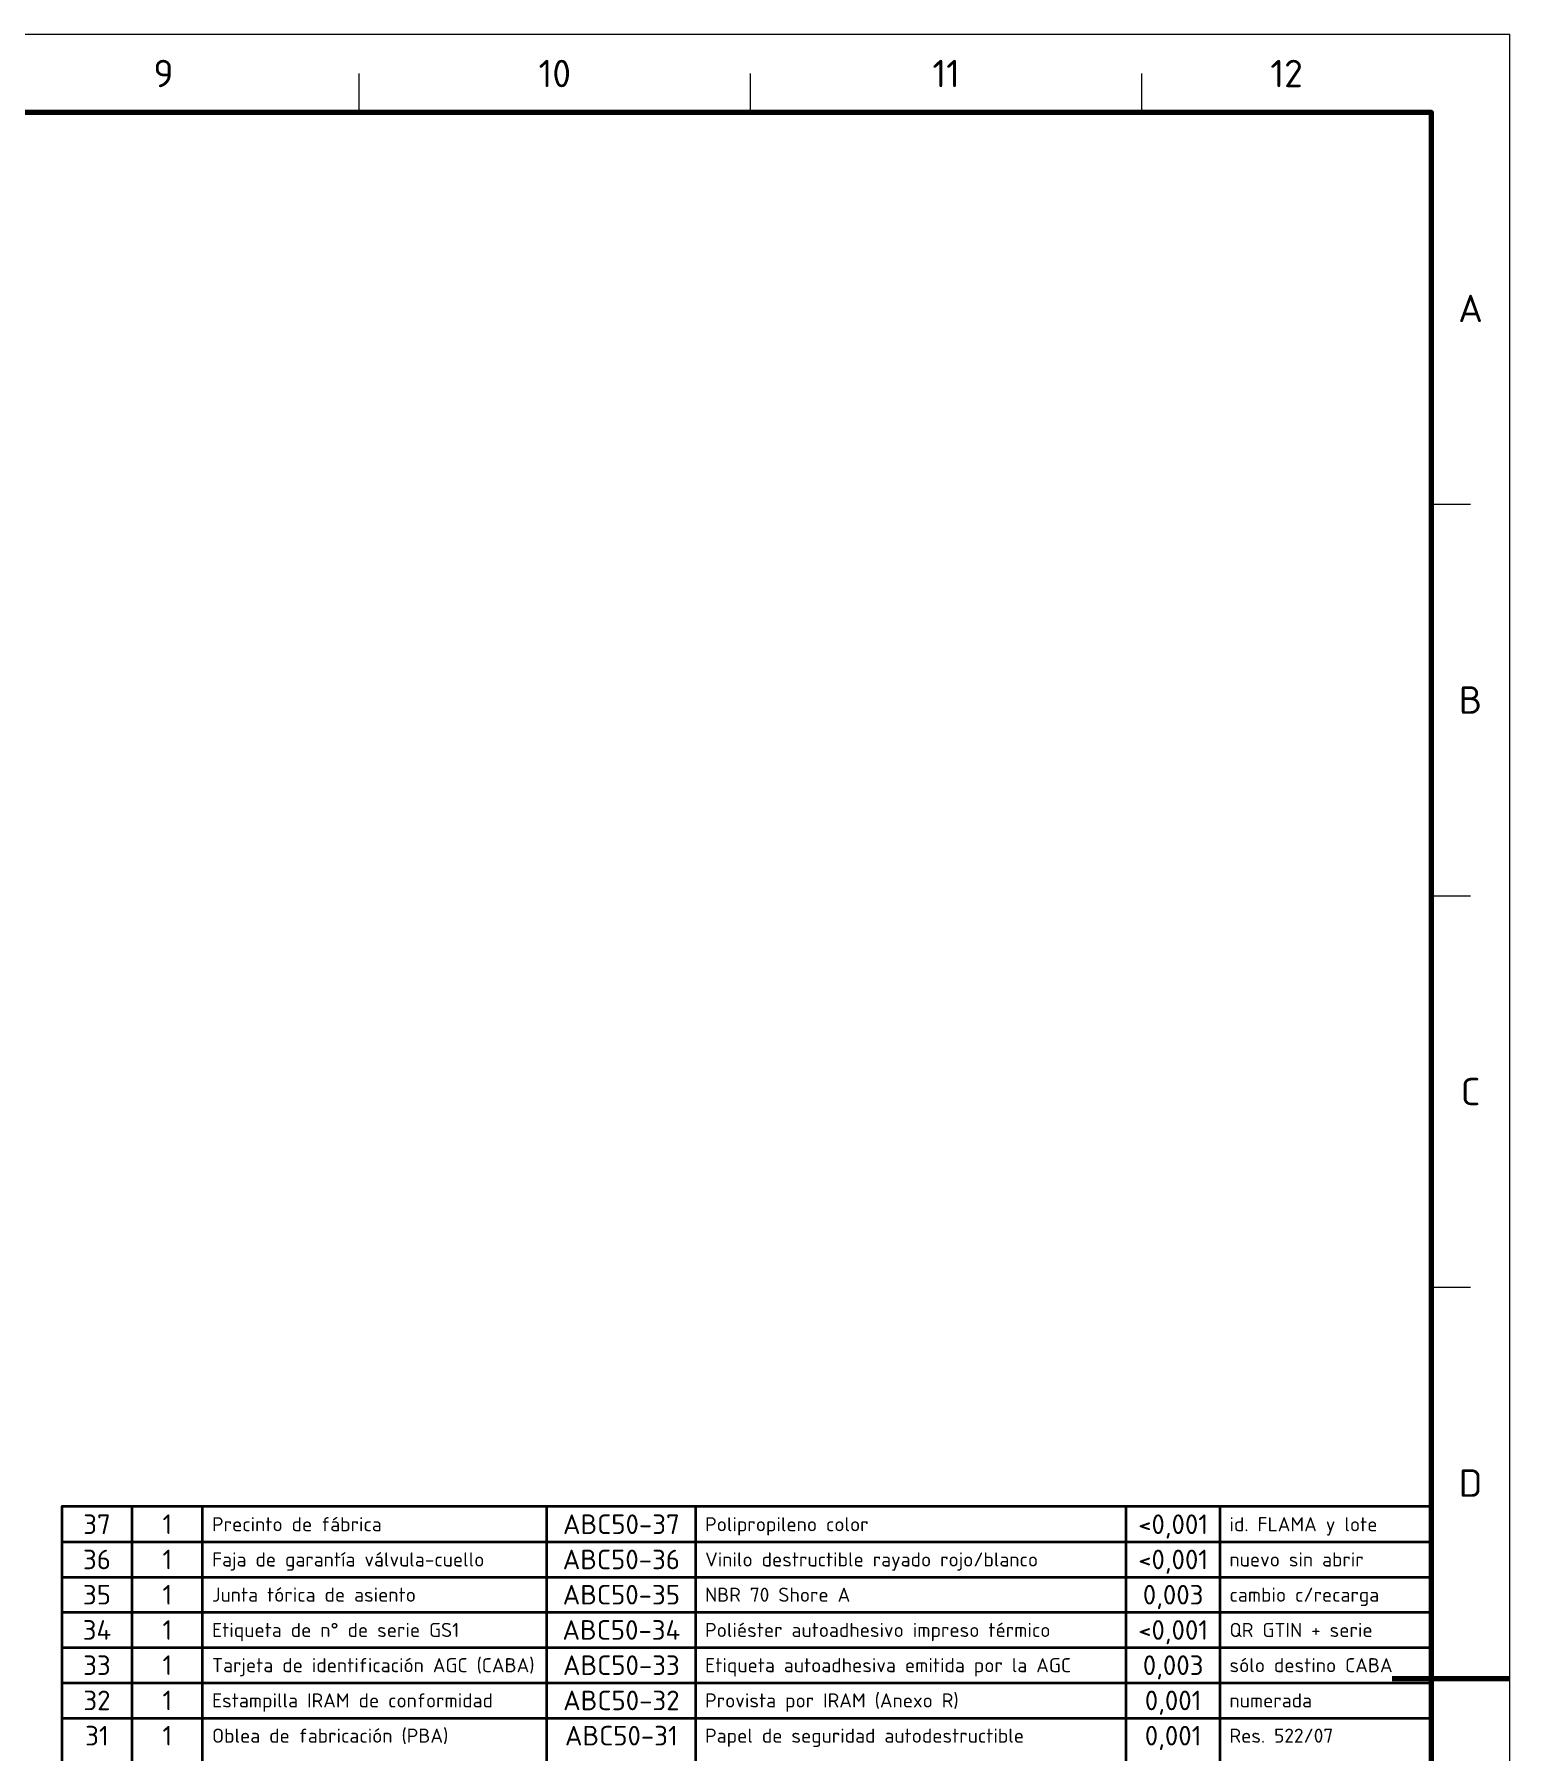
# Model space of a CAD drawing. Header units: millimetres. Extents: x 0 to 2382, y 0 to 420.
# Drawn here: x 405.5 to 594, y 200.7 to 420 of the extents above; entities that cross this region are included whole.
import ezdxf
from ezdxf.enums import TextEntityAlignment as Align

# ---------------------------------------------------------------- set-up
doc = ezdxf.new("R2010")
doc.units = ezdxf.units.MM
for name, color, linetype, lineweight in [('06-TEXTO', 7, 'CONTINUOUS', 25), ('07-RECUADRO', 7, 'CONTINUOUS', 70), ('08-FINA', 5, 'CONTINUOUS', 18), ('10-ROTULO', 7, 'CONTINUOUS', 35), ('11-TEXTO-ROTULO', 7, 'CONTINUOUS', 25)]:
    doc.layers.add(name, color=color, linetype=linetype, lineweight=lineweight)
doc.styles.add('ISO3098', font='isocpeur.ttf')

msp = doc.modelspace()

# ---------------------------------------------------------------- linework, layer by layer
at = {"layer": '07-RECUADRO'}
msp.add_line((594, 210), (579, 210), dxfattribs=at)
msp.add_lwpolyline([(25, 10), (584, 10), (584, 410), (25, 410)], close=True, dxfattribs=at)
at = {"layer": '08-FINA'}
for p, q in [((447, 410), (447, 415)), ((497, 410), (497, 415)), ((547, 410), (547, 415)), ((584, 360), (589, 360)), ((584, 310), (589, 310)), ((584, 260), (589, 260))]:
    msp.add_line(p, q, dxfattribs=at)
msp.add_lwpolyline([(0, 0), (594, 0), (594, 420), (0, 420)], close=True, dxfattribs=at)
at = {"layer": '10-ROTULO'}
for p, q in [((418, 61), (418, 232)), ((427, 61), (427, 232)), ((471, 61), (471, 232)), ((490, 61), (490, 232)), ((545, 61), (545, 232)), ((557, 61), (557, 232)), ((409, 227.5), (584, 227.5)), ((409, 223), (584, 223)), ((409, 218.5), (584, 218.5)), ((409, 214), (584, 214)), ((409, 209.5), (584, 209.5)), ((409, 205), (584, 205))]:
    msp.add_line(p, q, dxfattribs=at)
msp.add_lwpolyline([(409, 61), (584, 61), (584, 232), (409, 232)], close=True, dxfattribs=at)

# ---------------------------------------------------------------- texts
at = {"layer": '06-TEXTO', "style": 'ISO3098'}
for s, p in [('9', (422, 415)), ('10', (472, 415)), ('11', (522, 415)), ('12', (565.5, 415)), ('A', (589, 385)), ('B', (589, 335)), ('C', (589, 285)), ('D', (589, 235))]:
    msp.add_text(s, height=3.5, dxfattribs=at).set_placement(p, align=Align.MIDDLE_CENTER)
at = {"layer": '11-TEXTO-ROTULO', "style": 'ISO3098'}
for s, p in [('37', (413.5, 229.75)), ('1', (422.5, 229.75)), ('ABC50-37', (480.5, 229.75)), ('<0,001', (551, 229.75)), ('36', (413.5, 225.25)), ('1', (422.5, 225.25)), ('ABC50-36', (480.5, 225.25)), ('<0,001', (551, 225.25)), ('35', (413.5, 220.75)), ('1', (422.5, 220.75)), ('ABC50-35', (480.5, 220.75)), ('0,003', (551, 220.75)), ('34', (413.5, 216.25)), ('1', (422.5, 216.25)), ('ABC50-34', (480.5, 216.25)), ('<0,001', (551, 216.25)), ('33', (413.5, 211.75)), ('1', (422.5, 211.75)), ('ABC50-33', (480.5, 211.75)), ('0,003', (551, 211.75)), ('32', (413.5, 207.25)), ('1', (422.5, 207.25)), ('ABC50-32', (480.5, 207.25)), ('0,001', (551, 207.25)), ('31', (413.5, 202.75)), ('1', (422.5, 202.75)), ('ABC50-31', (480.5, 202.75)), ('0,001', (551, 202.75))]:
    msp.add_text(s, height=2.5, dxfattribs=at).set_placement(p, align=Align.MIDDLE_CENTER)
for s, p in [('Precinto de fábrica', (428.2, 229.75)), ('Polipropileno color', (491.2, 229.75)), ('id. FLAMA y lote', (558.2, 229.75)), ('Faja de garantía válvula-cuello', (428.2, 225.25)), ('Vinilo destructible rayado rojo/blanco', (491.2, 225.25)), ('nuevo sin abrir', (558.2, 225.25)), ('Junta tórica de asiento', (428.2, 220.75)), ('NBR 70 Shore A', (491.2, 220.75)), ('cambio c/recarga', (558.2, 220.75)), ('Etiqueta de n° de serie GS1', (428.2, 216.25)), ('Poliéster autoadhesivo impreso térmico', (491.2, 216.25)), ('QR GTIN + serie', (558.2, 216.25)), ('Tarjeta de identificación AGC (CABA)', (428.2, 211.75)), ('Etiqueta autoadhesiva emitida por la AGC', (491.2, 211.75)), ('sólo destino CABA', (558.2, 211.75)), ('Provista por IRAM (Anexo R)', (491.2, 207.25)), ('Estampilla IRAM de conformidad', (428.2, 207.25)), ('numerada', (558.2, 207.25)), ('Oblea de fabricación (PBA)', (428.2, 202.75)), ('Papel de seguridad autodestructible', (491.2, 202.75)), ('Res. 522/07', (558.2, 202.75))]:
    msp.add_text(s, height=1.8, dxfattribs=at).set_placement(p, align=Align.MIDDLE_LEFT)

doc.saveas('drawing.dxf')
